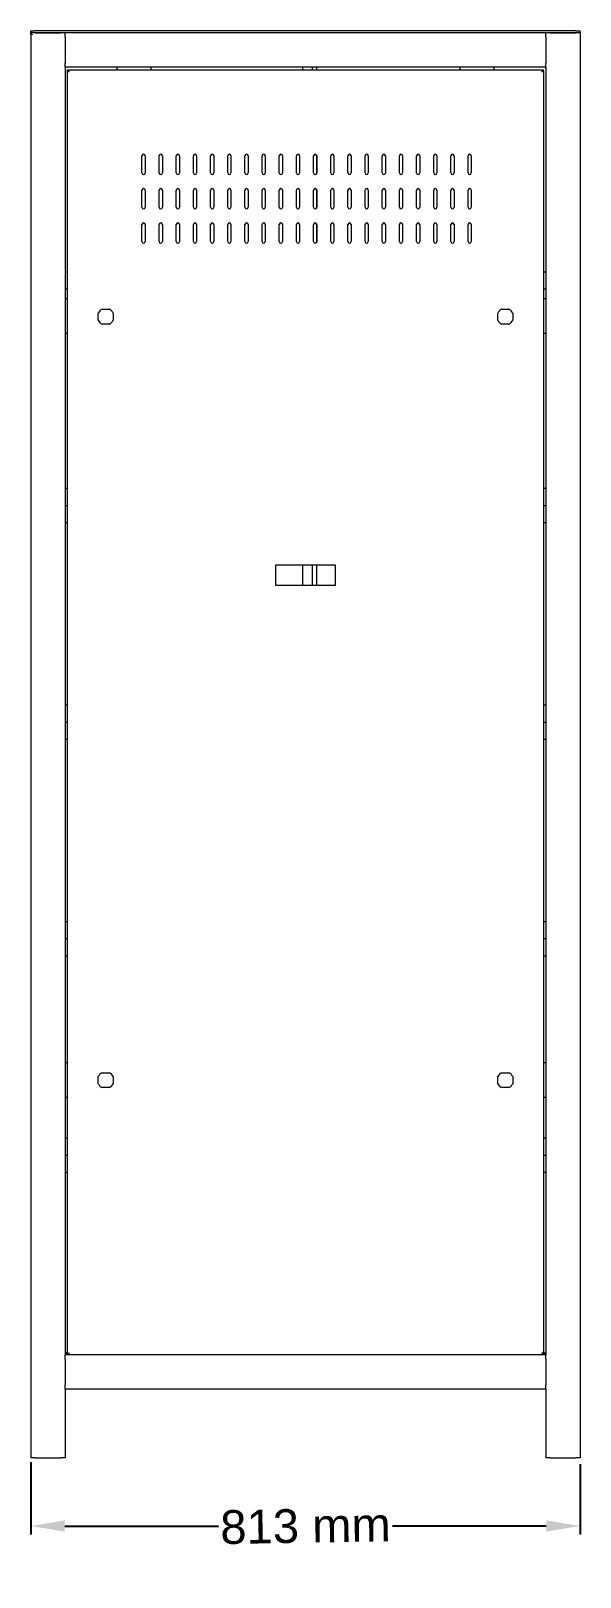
# Model space of a CAD drawing. Header units: millimetres. Extents: x 0 to 81, y -18 to 211.
import ezdxf

# ---------------------------------------------------------------- set-up
doc = ezdxf.new("R2010")
doc.units = ezdxf.units.MM
doc.layers.add('Visible (ANSI)', color=7, linetype='Continuous', lineweight=50)
doc.styles.get("Standard").update_dxf_attribs({"font": 'arial.ttf'})
doc.dimstyles.new('ISO-25', dxfattribs={"dimtxt": 2.5, "dimasz": 2.5, "dimexe": 1.25, "dimexo": 0.625, "dimtad": 1, "dimtxsty": 'Standard', "dimcen": 2.5, "dimadec": 0, "dimazin": 0, "dimtfac": 1, "dimtmove": 0, "dimatfit": 3, "dimfxl": 1, "dimarcsym": 0})

# ---------------------------------------------------------------- blocks, each defined once
blk = doc.blocks.new('*D34')
at = {"color": 0, "lineweight": -2, "transparency": 16777216}
for p, q in [((0, -0.63), (0, -11.34)), ((81.28, -0.94), (81.28, -11.34)), ((5, -10.09), (27.76, -10.09)), ((76.28, -10.09), (53.52, -10.09))]:
    blk.add_line(p, q, dxfattribs=at)
at = {"color": 0, "transparency": 16777216}
for points in [[(5, -9.26), (5, -10.92), (0, -10.09)], [(76.28, -9.26), (76.28, -10.92), (81.28, -10.09)]]:
    blk.add_solid(points, dxfattribs=at)
at = {"layer": 'Defpoints', "color": 0, "transparency": 16777216}
for p in [(0, 0), (81.28, -0.32), (81.28, -10.09)]:
    blk.add_point(p, dxfattribs=at)
at = {"color": 0, "lineweight": 18, "transparency": 16777216, "insert": (40.64, -10.09), "char_height": 5, "attachment_point": 5, "rotation": 1}
blk.add_mtext('813 mm', dxfattribs=at)

msp = doc.modelspace()

# ---------------------------------------------------------------- linework, layer by layer
at = {"layer": 'Visible (ANSI)', "lineweight": 18}
for p, q in [((0, 210.82), (0, 211.125)), ((0, 211.125), (0, 210.82)), ((0, 211.125), (0.635, 211.125)), ((0, 211.125), (0, 210.82)), ((0, 210.668), (0, 210.82)), ((0, 210.668), (0, 210.82)), ((0, 210.82), (0, 0)), ((0.635, 210.82), (0, 210.82)), ((0.635, 210.82), (0, 210.82)), ((0, 210.668), (0, 210.591)), ((0, 210.668), (0, 210.591)), ((0, 210.591), (0, 10.749)), ((0.152, 210.591), (0, 210.591)), ((0.175, 210.591), (0.152, 210.591)), ((0.175, 210.591), (0.224, 210.542)), ((80.645, 211.125), (0.635, 211.125)), ((0.635, 210.82), (4.445, 210.82)), ((80.645, 210.82), (0.635, 210.82)), ((5.08, 210.185), (5.08, 210.82)), ((76.2, 210.185), (76.2, 210.82)), ((76.835, 210.82), (80.645, 210.82)), ((80.645, 211.125), (81.28, 211.125)), ((81.28, 210.82), (80.645, 210.82)), ((81.28, 210.82), (80.645, 210.82)), ((81.28, 210.82), (81.28, 211.125)), ((81.28, 210.82), (81.28, 0)), ((5.08, 210.185), (5.08, 206.375)), ((76.2, 210.185), (76.2, 206.375)), ((5.08, 205.74), (5.08, 206.375)), ((76.2, 205.74), (76.2, 206.375)), ((5.08, 205.74), (5.08, 15.24)), ((76.2, 205.74), (5.08, 205.74)), ((5.401, 205.222), (5.401, 205.344)), ((5.401, 205.344), (75.879, 205.344)), ((5.523, 205.161), (5.401, 205.161)), ((5.401, 15.423), (5.401, 205.161)), ((5.541, 205.161), (5.523, 205.161)), ((5.541, 205.161), (5.58, 205.122)), ((12.7, 205.74), (12.7, 205.435)), ((12.7, 205.344), (12.7, 205.435)), ((17.78, 205.435), (17.78, 205.74)), ((17.78, 205.435), (17.78, 205.344)), ((40.248, 205.344), (40.248, 205.74)), ((41.645, 205.74), (41.645, 205.344)), ((42.259, 205.74), (42.259, 205.344)), ((63.5, 205.74), (63.5, 205.435)), ((63.5, 205.344), (63.5, 205.435)), ((68.58, 205.435), (68.58, 205.74)), ((68.58, 205.435), (68.58, 205.344)), ((75.7, 205.122), (75.739, 205.161)), ((75.739, 205.161), (75.757, 205.161)), ((75.757, 205.161), (75.879, 205.161)), ((75.879, 205.222), (75.879, 205.344)), ((75.879, 205.161), (75.879, 15.423)), ((76.2, 205.74), (76.2, 15.24)), ((16.434, 190.104), (16.434, 192.644)), ((16.911, 192.644), (16.911, 190.104)), ((18.974, 190.104), (18.974, 192.644)), ((19.451, 192.644), (19.451, 190.104)), ((21.514, 190.104), (21.514, 192.644)), ((21.991, 192.644), (21.991, 190.104)), ((24.054, 190.104), (24.054, 192.644)), ((24.531, 192.644), (24.531, 190.104)), ((26.594, 190.104), (26.594, 192.644)), ((27.071, 192.644), (27.071, 190.104)), ((29.134, 190.104), (29.134, 192.644)), ((29.611, 192.644), (29.611, 190.104)), ((31.674, 190.104), (31.674, 192.644)), ((32.151, 192.644), (32.151, 190.104)), ((34.214, 190.104), (34.214, 192.644)), ((34.691, 192.644), (34.691, 190.104)), ((36.754, 190.104), (36.754, 192.644)), ((37.231, 192.644), (37.231, 190.104)), ((39.294, 190.104), (39.294, 192.644)), ((39.771, 192.644), (39.771, 190.104)), ((41.834, 190.104), (41.834, 192.644)), ((42.259, 192.793), (42.259, 189.955)), ((42.311, 192.644), (42.311, 190.104)), ((44.374, 190.104), (44.374, 192.644)), ((44.851, 192.644), (44.851, 190.104)), ((46.914, 190.104), (46.914, 192.644)), ((47.391, 192.644), (47.391, 190.104)), ((49.454, 190.104), (49.454, 192.644)), ((49.931, 192.644), (49.931, 190.104)), ((51.994, 190.104), (51.994, 192.644)), ((52.471, 192.644), (52.471, 190.104)), ((54.534, 190.104), (54.534, 192.644)), ((55.011, 192.644), (55.011, 190.104)), ((57.074, 190.104), (57.074, 192.644)), ((57.551, 192.644), (57.551, 190.104)), ((59.614, 190.104), (59.614, 192.644)), ((60.091, 192.644), (60.091, 190.104)), ((62.154, 190.104), (62.154, 192.644)), ((62.631, 192.644), (62.631, 190.104)), ((64.694, 190.104), (64.694, 192.644)), ((65.171, 192.644), (65.171, 190.104)), ((42.259, 187.713), (42.259, 184.875)), ((16.434, 185.024), (16.434, 187.564)), ((16.911, 187.564), (16.911, 185.024)), ((18.974, 185.024), (18.974, 187.564)), ((19.451, 187.564), (19.451, 185.024)), ((21.514, 185.024), (21.514, 187.564)), ((21.991, 187.564), (21.991, 185.024)), ((24.054, 185.024), (24.054, 187.564)), ((24.531, 187.564), (24.531, 185.024)), ((26.594, 185.024), (26.594, 187.564)), ((27.071, 187.564), (27.071, 185.024)), ((29.134, 185.024), (29.134, 187.564)), ((29.611, 187.564), (29.611, 185.024)), ((31.674, 185.024), (31.674, 187.564)), ((32.151, 187.564), (32.151, 185.024)), ((34.214, 185.024), (34.214, 187.564)), ((34.691, 187.564), (34.691, 185.024)), ((36.754, 185.024), (36.754, 187.564)), ((37.231, 187.564), (37.231, 185.024)), ((39.294, 185.024), (39.294, 187.564)), ((39.771, 187.564), (39.771, 185.024)), ((41.834, 185.024), (41.834, 187.564)), ((42.311, 187.564), (42.311, 185.024)), ((44.374, 185.024), (44.374, 187.564)), ((44.851, 187.564), (44.851, 185.024)), ((46.914, 185.024), (46.914, 187.564)), ((47.391, 187.564), (47.391, 185.024)), ((49.454, 185.024), (49.454, 187.564)), ((49.931, 187.564), (49.931, 185.024)), ((51.994, 185.024), (51.994, 187.564)), ((52.471, 187.564), (52.471, 185.024)), ((54.534, 185.024), (54.534, 187.564)), ((55.011, 187.564), (55.011, 185.024)), ((57.074, 185.024), (57.074, 187.564)), ((57.551, 187.564), (57.551, 185.024)), ((59.614, 185.024), (59.614, 187.564)), ((60.091, 187.564), (60.091, 185.024)), ((62.154, 185.024), (62.154, 187.564)), ((62.631, 187.564), (62.631, 185.024)), ((64.694, 185.024), (64.694, 187.564)), ((65.171, 187.564), (65.171, 185.024)), ((16.434, 179.944), (16.434, 182.484)), ((16.911, 182.484), (16.911, 179.944)), ((18.974, 179.944), (18.974, 182.484)), ((19.451, 182.484), (19.451, 179.944)), ((21.514, 179.944), (21.514, 182.484)), ((21.991, 182.484), (21.991, 179.944)), ((24.054, 179.944), (24.054, 182.484)), ((24.531, 182.484), (24.531, 179.944)), ((26.594, 179.944), (26.594, 182.484)), ((27.071, 182.484), (27.071, 179.944)), ((29.134, 179.944), (29.134, 182.484)), ((29.611, 182.484), (29.611, 179.944)), ((31.674, 179.944), (31.674, 182.484)), ((32.151, 182.484), (32.151, 179.944)), ((34.214, 179.944), (34.214, 182.484)), ((34.691, 182.484), (34.691, 179.944)), ((36.754, 179.944), (36.754, 182.484)), ((37.231, 182.484), (37.231, 179.944)), ((39.294, 179.944), (39.294, 182.484)), ((39.771, 182.484), (39.771, 179.944)), ((41.834, 179.944), (41.834, 182.484)), ((42.259, 182.633), (42.259, 179.795)), ((42.311, 182.484), (42.311, 179.944)), ((44.374, 179.944), (44.374, 182.484)), ((44.851, 182.484), (44.851, 179.944)), ((46.914, 179.944), (46.914, 182.484)), ((47.391, 182.484), (47.391, 179.944)), ((49.454, 179.944), (49.454, 182.484)), ((49.931, 182.484), (49.931, 179.944)), ((51.994, 179.944), (51.994, 182.484)), ((52.471, 182.484), (52.471, 179.944)), ((54.534, 179.944), (54.534, 182.484)), ((55.011, 182.484), (55.011, 179.944)), ((57.074, 179.944), (57.074, 182.484)), ((57.551, 182.484), (57.551, 179.944)), ((59.614, 179.944), (59.614, 182.484)), ((60.091, 182.484), (60.091, 179.944)), ((62.154, 179.944), (62.154, 182.484)), ((62.631, 182.484), (62.631, 179.944)), ((64.694, 179.944), (64.694, 182.484)), ((65.171, 182.484), (65.171, 179.944)), ((5.401, 175.44), (5.08, 175.44)), ((76.2, 175.44), (75.879, 175.44)), ((5.401, 172.9), (5.08, 172.9)), ((5.401, 172.898), (5.08, 172.898)), ((76.2, 172.9), (75.879, 172.9)), ((76.2, 172.898), (75.879, 172.898)), ((5.385, 171.463), (5.08, 171.463)), ((5.385, 171.463), (5.401, 171.463)), ((9.974, 168.315), (9.974, 169.373)), ((10.55, 169.949), (11.608, 169.949)), ((12.184, 169.373), (12.184, 168.315)), ((69.096, 168.315), (69.096, 169.373)), ((69.672, 169.949), (70.73, 169.949)), ((71.306, 169.373), (71.306, 168.315)), ((75.879, 171.463), (75.895, 171.463)), ((76.2, 171.463), (75.895, 171.463)), ((11.608, 167.739), (10.55, 167.739)), ((70.73, 167.739), (69.672, 167.739)), ((5.08, 166.383), (5.385, 166.383)), ((5.401, 166.383), (5.385, 166.383)), ((75.895, 166.383), (75.879, 166.383)), ((75.895, 166.383), (76.2, 166.383)), ((5.401, 143.4), (5.08, 143.4)), ((76.2, 143.4), (75.879, 143.4)), ((5.401, 140.86), (5.08, 140.86)), ((5.401, 140.858), (5.08, 140.858)), ((76.2, 140.86), (75.879, 140.86)), ((76.2, 140.858), (75.879, 140.858)), ((5.401, 138.318), (5.08, 138.318)), ((76.2, 138.318), (75.879, 138.318)), ((36.266, 129.05), (36.266, 132.118)), ((36.266, 132.118), (45.014, 132.118)), ((40.248, 129.05), (40.248, 132.118)), ((41.645, 132.118), (41.645, 129.05)), ((42.259, 132.118), (42.259, 129.05)), ((45.014, 132.118), (45.014, 129.05)), ((45.014, 129.05), (36.266, 129.05)), ((5.401, 111.36), (5.08, 111.36)), ((76.2, 111.36), (75.879, 111.36)), ((5.401, 108.82), (5.08, 108.82)), ((5.401, 108.819), (5.08, 108.819)), ((76.2, 108.82), (75.879, 108.82)), ((76.2, 108.819), (75.879, 108.819)), ((5.401, 106.279), (5.08, 106.279)), ((76.2, 106.279), (75.879, 106.279)), ((5.401, 79.32), (5.08, 79.32)), ((76.2, 79.32), (75.879, 79.32)), ((5.401, 76.78), (5.08, 76.78)), ((5.401, 76.779), (5.08, 76.779)), ((76.2, 76.78), (75.879, 76.78)), ((76.2, 76.779), (75.879, 76.779)), ((5.401, 74.239), (5.08, 74.239)), ((76.2, 74.239), (75.879, 74.239)), ((5.385, 58.42), (5.08, 58.42)), ((5.385, 58.42), (5.401, 58.42)), ((75.879, 58.42), (75.895, 58.42)), ((76.2, 58.42), (75.895, 58.42)), ((9.974, 55.351), (9.974, 56.409)), ((10.55, 56.985), (11.608, 56.985)), ((12.184, 56.409), (12.184, 55.351)), ((69.096, 55.351), (69.096, 56.409)), ((69.672, 56.985), (70.73, 56.985)), ((71.306, 56.409), (71.306, 55.351)), ((5.08, 53.34), (5.385, 53.34)), ((5.401, 53.34), (5.385, 53.34)), ((11.608, 54.775), (10.55, 54.775)), ((70.73, 54.775), (69.672, 54.775)), ((75.895, 53.34), (75.879, 53.34)), ((75.895, 53.34), (76.2, 53.34)), ((5.401, 47.28), (5.08, 47.28)), ((76.2, 47.28), (75.879, 47.28)), ((5.401, 44.74), (5.08, 44.74)), ((76.2, 44.74), (75.879, 44.74)), ((5.401, 42.2), (5.08, 42.2)), ((76.2, 42.2), (75.879, 42.2)), ((5.401, 15.558), (5.08, 15.558)), ((5.08, 15.362), (5.116, 15.362)), ((5.401, 15.24), (5.08, 15.24)), ((5.08, 14.605), (5.08, 15.24)), ((5.08, 14.605), (5.08, 10.795)), ((5.523, 15.423), (5.401, 15.423)), ((5.401, 15.362), (5.401, 15.24)), ((75.879, 15.24), (5.401, 15.24)), ((5.575, 15.43), (5.526, 15.43)), ((75.705, 15.43), (75.754, 15.43)), ((75.879, 15.423), (75.757, 15.423)), ((75.879, 15.748), (75.882, 15.748)), ((75.882, 15.558), (75.879, 15.558)), ((75.879, 15.362), (75.879, 15.24)), ((76.2, 15.24), (75.879, 15.24)), ((75.882, 15.558), (75.882, 15.748)), ((75.882, 15.558), (76.2, 15.558)), ((76.164, 15.362), (76.2, 15.362)), ((76.2, 14.605), (76.2, 15.24)), ((76.2, 14.605), (76.2, 10.795)), ((0, 10.749), (0, 10.672)), ((0, 10.672), (0, 10.52)), ((0, 10.52), (0, 0)), ((5.08, 10.16), (5.08, 10.795)), ((5.08, 10.16), (5.08, 0)), ((76.2, 10.16), (5.08, 10.16)), ((76.2, 10.16), (76.2, 10.795)), ((76.2, 10.16), (76.2, 0)), ((0.635, 0), (0, 0)), ((0.635, 0), (4.445, 0)), ((5.08, 0), (4.445, 0)), ((76.835, 0), (76.2, 0)), ((76.835, 0), (80.645, 0)), ((81.28, 0), (80.645, 0))]:
    msp.add_line(p, q, dxfattribs=at)
for centre, radius, start, end in [((4.928, 205.892), 0.305, 300, 330), ((76.352, 205.892), 0.305, 210, 240), ((16.673, 192.644), 0.239, 0, 180), ((19.213, 192.644), 0.239, 0, 180), ((21.753, 192.644), 0.239, 0, 180), ((24.293, 192.644), 0.239, 0, 180), ((26.833, 192.644), 0.239, 0, 180), ((29.373, 192.644), 0.239, 0, 180), ((31.913, 192.644), 0.239, 0, 180), ((34.453, 192.644), 0.239, 0, 180), ((36.993, 192.644), 0.239, 0, 180), ((39.533, 192.644), 0.239, 0, 180), ((42.073, 192.644), 0.239, 0, 180), ((44.613, 192.644), 0.239, 0, 180), ((47.153, 192.644), 0.239, 0, 180), ((49.693, 192.644), 0.239, 0, 180), ((52.233, 192.644), 0.239, 0, 180), ((54.773, 192.644), 0.239, 0, 180), ((57.313, 192.644), 0.239, 0, 180), ((59.853, 192.644), 0.239, 0, 180), ((62.393, 192.644), 0.239, 0, 180), ((64.933, 192.644), 0.239, 0, 180), ((16.673, 190.104), 0.239, 180, 0), ((19.213, 190.104), 0.239, 180, 0), ((21.753, 190.104), 0.239, 180, 0), ((24.293, 190.104), 0.239, 180, 0), ((26.833, 190.104), 0.239, 180, 0), ((29.373, 190.104), 0.239, 180, 0), ((31.913, 190.104), 0.239, 180, 0), ((34.453, 190.104), 0.239, 180, 0), ((36.993, 190.104), 0.239, 180, 0), ((39.533, 190.104), 0.239, 180, 0), ((42.073, 190.104), 0.239, 180, 0), ((44.613, 190.104), 0.239, 180, 0), ((47.153, 190.104), 0.239, 180, 0), ((49.693, 190.104), 0.239, 180, 0), ((52.233, 190.104), 0.239, 180, 0), ((54.773, 190.104), 0.239, 180, 0), ((57.313, 190.104), 0.239, 180, 0), ((59.853, 190.104), 0.239, 180, 0), ((62.393, 190.104), 0.239, 180, 0), ((64.933, 190.104), 0.239, 180, 0), ((16.673, 187.564), 0.239, 0, 180), ((19.213, 187.564), 0.239, 0, 180), ((21.753, 187.564), 0.239, 0, 180), ((24.293, 187.564), 0.239, 0, 180), ((26.833, 187.564), 0.239, 0, 180), ((29.373, 187.564), 0.239, 0, 180), ((31.913, 187.564), 0.239, 0, 180), ((34.453, 187.564), 0.239, 0, 180), ((36.993, 187.564), 0.239, 0, 180), ((39.533, 187.564), 0.239, 0, 180), ((42.073, 187.564), 0.239, 0, 180), ((44.613, 187.564), 0.239, 0, 180), ((47.153, 187.564), 0.239, 0, 180), ((49.693, 187.564), 0.239, 0, 180), ((52.233, 187.564), 0.239, 0, 180), ((54.773, 187.564), 0.239, 0, 180), ((57.313, 187.564), 0.239, 0, 180), ((59.853, 187.564), 0.239, 0, 180), ((62.393, 187.564), 0.239, 0, 180), ((64.933, 187.564), 0.239, 0, 180), ((16.673, 185.024), 0.239, 180, 0), ((19.213, 185.024), 0.239, 180, 0), ((21.753, 185.024), 0.239, 180, 0), ((24.293, 185.024), 0.239, 180, 0), ((26.833, 185.024), 0.239, 180, 0), ((29.373, 185.024), 0.239, 180, 0), ((31.913, 185.024), 0.239, 180, 0), ((34.453, 185.024), 0.239, 180, 0), ((36.993, 185.024), 0.239, 180, 0), ((39.533, 185.024), 0.239, 180, 0), ((42.073, 185.024), 0.239, 180, 0), ((44.613, 185.024), 0.239, 180, 0), ((47.153, 185.024), 0.239, 180, 0), ((49.693, 185.024), 0.239, 180, 0), ((52.233, 185.024), 0.239, 180, 0), ((54.773, 185.024), 0.239, 180, 0), ((57.313, 185.024), 0.239, 180, 0), ((59.853, 185.024), 0.239, 180, 0), ((62.393, 185.024), 0.239, 180, 0), ((64.933, 185.024), 0.239, 180, 0), ((16.673, 182.484), 0.239, 0, 180), ((19.213, 182.484), 0.239, 0, 180), ((21.753, 182.484), 0.239, 0, 180), ((24.293, 182.484), 0.239, 0, 180), ((26.833, 182.484), 0.239, 0, 180), ((29.373, 182.484), 0.239, 0, 180), ((31.913, 182.484), 0.239, 0, 180), ((34.453, 182.484), 0.239, 0, 180), ((36.993, 182.484), 0.239, 0, 180), ((39.533, 182.484), 0.239, 0, 180), ((42.073, 182.484), 0.239, 0, 180), ((44.613, 182.484), 0.239, 0, 180), ((47.153, 182.484), 0.239, 0, 180), ((49.693, 182.484), 0.239, 0, 180), ((52.233, 182.484), 0.239, 0, 180), ((54.773, 182.484), 0.239, 0, 180), ((57.313, 182.484), 0.239, 0, 180), ((59.853, 182.484), 0.239, 0, 180), ((62.393, 182.484), 0.239, 0, 180), ((64.933, 182.484), 0.239, 0, 180), ((16.673, 179.944), 0.239, 180, 0), ((19.213, 179.944), 0.239, 180, 0), ((21.753, 179.944), 0.239, 180, 0), ((24.293, 179.944), 0.239, 180, 0), ((26.833, 179.944), 0.239, 180, 0), ((29.373, 179.944), 0.239, 180, 0), ((31.913, 179.944), 0.239, 180, 0), ((34.453, 179.944), 0.239, 180, 0), ((36.993, 179.944), 0.239, 180, 0), ((39.533, 179.944), 0.239, 180, 0), ((42.073, 179.944), 0.239, 180, 0), ((44.613, 179.944), 0.239, 180, 0), ((47.153, 179.944), 0.239, 180, 0), ((49.693, 179.944), 0.239, 180, 0), ((52.233, 179.944), 0.239, 180, 0), ((54.773, 179.944), 0.239, 180, 0), ((57.313, 179.944), 0.239, 180, 0), ((59.853, 179.944), 0.239, 180, 0), ((62.393, 179.944), 0.239, 180, 0), ((64.933, 179.944), 0.239, 180, 0), ((11.079, 168.844), 1.225, 115.57123, 154.42877), ((11.079, 168.844), 1.225, 25.57123, 64.42877), ((70.201, 168.844), 1.225, 115.57123, 154.42877), ((70.201, 168.844), 1.225, 25.57123, 64.42877), ((11.079, 168.844), 1.225, 205.57123, 244.42877), ((11.079, 168.844), 1.225, 295.57123, 334.42877), ((70.201, 168.844), 1.225, 205.57123, 244.42877), ((70.201, 168.844), 1.225, 295.57123, 334.42877), ((11.079, 55.88), 1.225, 115.57123, 154.42877), ((11.079, 55.88), 1.225, 205.57123, 244.42877), ((11.079, 55.88), 1.225, 25.57123, 64.42877), ((11.079, 55.88), 1.225, 295.57123, 334.42877), ((70.201, 55.88), 1.225, 115.57123, 154.42877), ((70.201, 55.88), 1.225, 205.57123, 244.42877), ((70.201, 55.88), 1.225, 25.57123, 64.42877), ((70.201, 55.88), 1.225, 295.57123, 334.42877), ((5.116, 15.118), 0.244, 30, 90), ((76.164, 15.118), 0.244, 90, 150)]:
    msp.add_arc(centre, radius, start, end, dxfattribs=at)
for points, knots in [([(5.645, 205.1), (5.589, 205.188), (5.533, 205.274), (5.477, 205.315), (5.452, 205.334), (5.427, 205.344), (5.401, 205.344)], [0, 0, 0, 0, 1.0809053, 1.0809053, 1.0809053, 1.5707963, 1.5707963, 1.5707963, 1.5707963]), ([(5.645, 205.1), (5.579, 205.152), (5.512, 205.202), (5.446, 205.217), (5.431, 205.22), (5.416, 205.222), (5.401, 205.222)], [0, 0, 0, 0, 1.2854203, 1.2854203, 1.2854203, 1.5707963, 1.5707963, 1.5707963, 1.5707963]), ([(5.401, 205.161), (5.401, 205.147), (5.453, 205.133), (5.53, 205.119), (5.566, 205.113), (5.605, 205.106), (5.645, 205.1)], [0, 0, 0, 0, 1.0809053, 1.0809053, 1.0809053, 1.5707963, 1.5707963, 1.5707963, 1.5707963]), ([(5.645, 205.1), (5.593, 205.117), (5.543, 205.133), (5.528, 205.15), (5.525, 205.153), (5.523, 205.157), (5.523, 205.161)], [0, 0, 0, 0, 1.2854203, 1.2854203, 1.2854203, 1.5707963, 1.5707963, 1.5707963, 1.5707963]), ([(75.879, 205.344), (75.823, 205.344), (75.767, 205.292), (75.711, 205.215), (75.686, 205.18), (75.66, 205.14), (75.635, 205.1)], [0, 0, 0, 0, 1.0809053, 1.0809053, 1.0809053, 1.5707963, 1.5707963, 1.5707963, 1.5707963]), ([(75.635, 205.1), (75.701, 205.152), (75.768, 205.202), (75.834, 205.217), (75.849, 205.22), (75.864, 205.222), (75.879, 205.222)], [0, 0, 0, 0, 1.2854203, 1.2854203, 1.2854203, 1.5707963, 1.5707963, 1.5707963, 1.5707963]), ([(75.635, 205.1), (75.687, 205.117), (75.737, 205.133), (75.752, 205.15), (75.755, 205.153), (75.757, 205.157), (75.757, 205.161)], [0, 0, 0, 0, 1.2854203, 1.2854203, 1.2854203, 1.5707963, 1.5707963, 1.5707963, 1.5707963]), ([(75.635, 205.1), (75.723, 205.114), (75.809, 205.128), (75.85, 205.142), (75.869, 205.148), (75.879, 205.155), (75.879, 205.161)], [0, 0, 0, 0, 1.0809053, 1.0809053, 1.0809053, 1.5707963, 1.5707963, 1.5707963, 1.5707963]), ([(5.645, 15.484), (5.579, 15.432), (5.512, 15.382), (5.446, 15.367), (5.431, 15.364), (5.416, 15.362), (5.401, 15.362)], [0, 0, 0, 0, 0.818324, 0.818324, 0.818324, 1, 1, 1, 1]), ([(5.401, 15.24), (5.457, 15.24), (5.513, 15.292), (5.569, 15.369), (5.594, 15.404), (5.62, 15.444), (5.645, 15.484)], [-1, -1, -1, -1, -0.3118743, -0.3118743, -0.3118743, 0, 0, 0, 0]), ([(5.43, 15.442), (5.452, 15.449), (5.488, 15.457), (5.53, 15.465), (5.566, 15.471), (5.605, 15.478), (5.645, 15.484)], [-0.68894155, -0.68894155, -0.68894155, -0.68894155, -0.31187429, -0.31187429, -0.31187429, 0, 0, 0, 0]), ([(5.645, 15.484), (5.593, 15.467), (5.543, 15.451), (5.528, 15.434), (5.525, 15.43), (5.523, 15.427), (5.523, 15.423)], [0, 0, 0, 0, 0.818324, 0.818324, 0.818324, 1, 1, 1, 1]), ([(75.635, 15.484), (75.701, 15.432), (75.768, 15.382), (75.834, 15.367), (75.849, 15.364), (75.864, 15.362), (75.879, 15.362)], [0, 0, 0, 0, 0.818324, 0.818324, 0.818324, 1, 1, 1, 1]), ([(75.635, 15.484), (75.687, 15.467), (75.737, 15.451), (75.752, 15.434), (75.755, 15.43), (75.757, 15.427), (75.757, 15.423)], [0, 0, 0, 0, 0.818324, 0.818324, 0.818324, 1, 1, 1, 1]), ([(75.85, 15.442), (75.828, 15.449), (75.792, 15.457), (75.75, 15.465), (75.714, 15.471), (75.675, 15.478), (75.635, 15.484)], [-0.68894155, -0.68894155, -0.68894155, -0.68894155, -0.31187429, -0.31187429, -0.31187429, 0, 0, 0, 0]), ([(75.879, 15.24), (75.823, 15.24), (75.767, 15.292), (75.711, 15.369), (75.686, 15.404), (75.66, 15.444), (75.635, 15.484)], [-1, -1, -1, -1, -0.3118743, -0.3118743, -0.3118743, 0, 0, 0, 0])]:
    msp.add_open_spline(points, degree=3, knots=knots, dxfattribs=at)
for points in [[(5.401, 15.423), (5.401, 15.429), (5.411, 15.436), (5.43, 15.442)], [(75.879, 15.423), (75.879, 15.429), (75.869, 15.436), (75.85, 15.442)]]:
    msp.add_open_spline(points, degree=3, dxfattribs=at)

# ---------------------------------------------------------------- dimensions: what is measured, and where the dimension line sits
at = {"lineweight": 18}
dim = msp.add_linear_dim(base=(81.28, -10.091), p1=(0, 0), p2=(81.28, -0.318), text='813 mm', dimstyle='ISO-25', override={"dimtxt": 5, "dimasz": 5}, dxfattribs=at)
dim.commit()
dim.dimension.update_dxf_attribs({"geometry": '*D34', "text_midpoint": (40.64, -10.091), "dimtype": 160, "text_rotation": 1})

doc.saveas('drawing.dxf')
